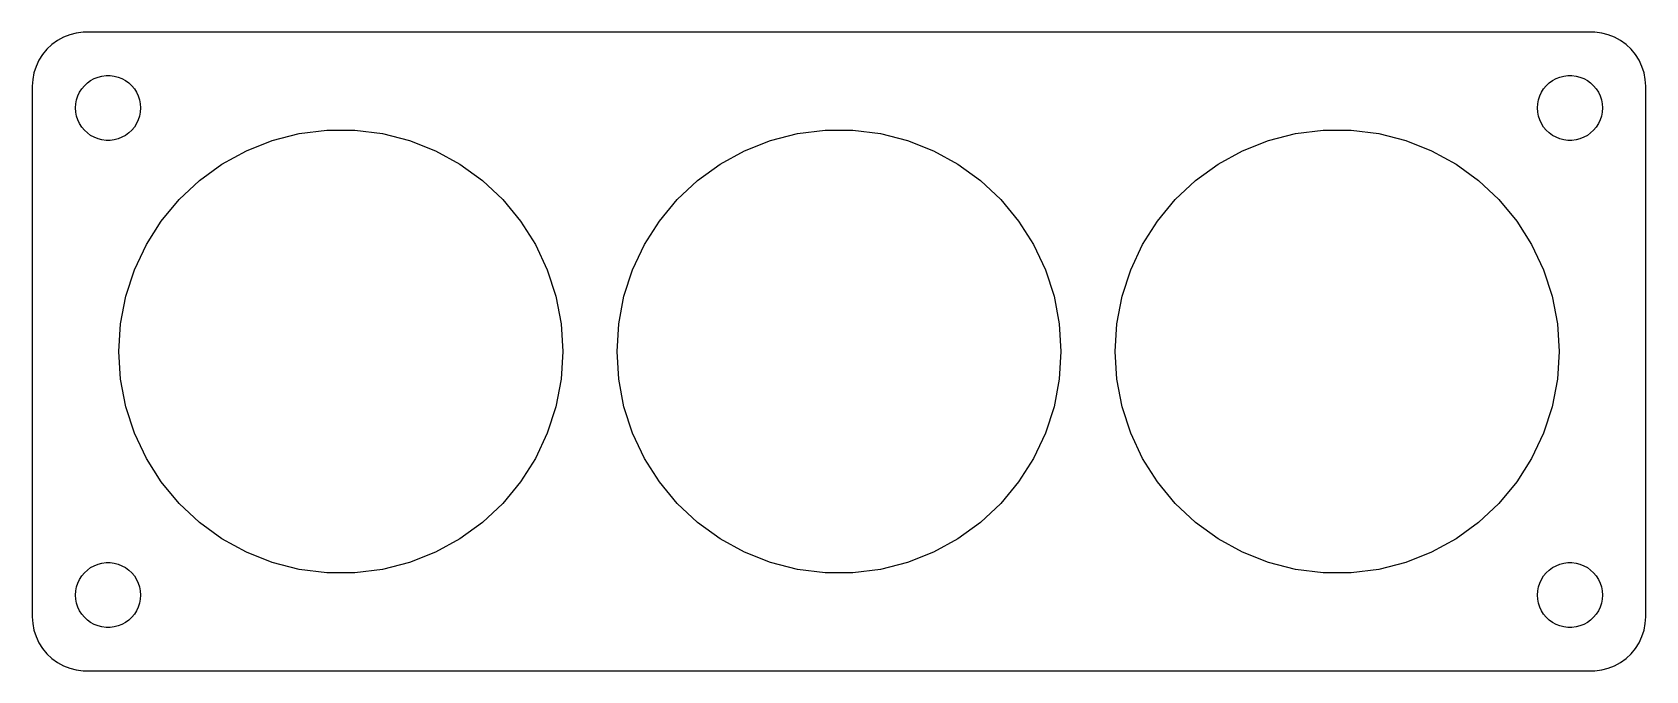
# Model space of a CAD drawing. Header units: metres. Extents: x -74 to 74, y -29 to 29.
import ezdxf

# ---------------------------------------------------------------- set-up
doc = ezdxf.new("R2010")
doc.units = ezdxf.units.M

msp = doc.modelspace()

# ---------------------------------------------------------------- linework, layer by layer
for p, q in [((-72.6871, 28.3526), (-73.1448, 27.9227)), ((-72.1791, 28.7216), (-72.6871, 28.3526)), ((-71.6289, 29.0241), (-72.1791, 28.7216)), ((-71.0451, 29.2553), (-71.6289, 29.0241)), ((-70.4369, 29.4114), (-71.0451, 29.2553)), ((-69.8139, 29.4901), (-70.4369, 29.4114)), ((69.8139, 29.4901), (-69.8139, 29.4901)), ((70.4369, 29.4114), (69.8139, 29.4901)), ((71.0451, 29.2553), (70.4369, 29.4114)), ((71.6289, 29.0241), (71.0451, 29.2553)), ((72.1791, 28.7216), (71.6289, 29.0241)), ((72.6871, 28.3526), (72.1791, 28.7216)), ((73.1448, 27.9227), (72.6871, 28.3526)), ((-73.8815, 26.9088), (-74.1489, 26.3406)), ((-73.5451, 27.4389), (-73.8815, 26.9088)), ((-73.1448, 27.9227), (-73.5451, 27.4389)), ((73.5451, 27.4389), (73.1448, 27.9227)), ((73.8815, 26.9088), (73.5451, 27.4389)), ((74.1489, 26.3406), (73.8815, 26.9088)), ((-74.3429, 25.7434), (-74.4606, 25.1267)), ((-74.1489, 26.3406), (-74.3429, 25.7434)), ((-68.7773, 25.2145), (-68.427, 25.3532)), ((-68.427, 25.3532), (-68.0621, 25.4469)), ((-68.0621, 25.4469), (-67.6884, 25.4941)), ((-67.6884, 25.4941), (-67.3116, 25.4941)), ((-67.3116, 25.4941), (-66.9379, 25.4469)), ((-66.9379, 25.4469), (-66.573, 25.3532)), ((-66.573, 25.3532), (-66.2227, 25.2145)), ((66.2227, 25.2145), (66.573, 25.3532)), ((66.573, 25.3532), (66.9379, 25.4469)), ((66.9379, 25.4469), (67.3116, 25.4941)), ((67.3116, 25.4941), (67.6884, 25.4941)), ((67.6884, 25.4941), (68.0621, 25.4469)), ((68.0621, 25.4469), (68.427, 25.3532)), ((68.427, 25.3532), (68.7773, 25.2145)), ((74.3429, 25.7434), (74.1489, 26.3406)), ((74.4606, 25.1267), (74.3429, 25.7434)), ((-74.4606, 25.1267), (-74.5, 24.5)), ((-74.5, 24.5), (-74.5, -24.5)), ((-70.2893, 23.6044), (-70.1289, 23.9453)), ((-70.1289, 23.9453), (-69.927, 24.2634)), ((-69.927, 24.2634), (-69.6869, 24.5536)), ((-69.6869, 24.5536), (-69.4123, 24.8115)), ((-69.4123, 24.8115), (-69.1075, 25.033)), ((-69.1075, 25.033), (-68.7773, 25.2145)), ((-66.2227, 25.2145), (-65.8925, 25.033)), ((-65.8925, 25.033), (-65.5877, 24.8115)), ((-65.5877, 24.8115), (-65.3131, 24.5536)), ((-65.3131, 24.5536), (-65.073, 24.2634)), ((-65.073, 24.2634), (-64.8711, 23.9453)), ((-64.8711, 23.9453), (-64.7107, 23.6044)), ((64.7107, 23.6044), (64.8711, 23.9453)), ((64.8711, 23.9453), (65.073, 24.2634)), ((65.073, 24.2634), (65.3131, 24.5536)), ((65.3131, 24.5536), (65.5877, 24.8115)), ((65.5877, 24.8115), (65.8925, 25.033)), ((65.8925, 25.033), (66.2227, 25.2145)), ((68.7773, 25.2145), (69.1075, 25.033)), ((69.1075, 25.033), (69.4123, 24.8115)), ((69.4123, 24.8115), (69.6869, 24.5536)), ((69.6869, 24.5536), (69.927, 24.2634)), ((69.927, 24.2634), (70.1289, 23.9453)), ((70.1289, 23.9453), (70.2893, 23.6044)), ((74.5, 24.5), (74.4606, 25.1267)), ((74.5, -24.5), (74.5, 24.5)), ((-70.5, 22.5), (-70.4763, 22.876)), ((-70.4763, 22.124), (-70.5, 22.5)), ((-70.4763, 22.876), (-70.4057, 23.2461)), ((-70.4057, 23.2461), (-70.2893, 23.6044)), ((-64.7107, 23.6044), (-64.5943, 23.2461)), ((-64.5943, 23.2461), (-64.5237, 22.876)), ((-64.5237, 22.876), (-64.5, 22.5)), ((-64.5, 22.5), (-64.5237, 22.124)), ((64.5, 22.5), (64.5237, 22.876)), ((64.5237, 22.124), (64.5, 22.5)), ((64.5237, 22.876), (64.5943, 23.2461)), ((64.5943, 23.2461), (64.7107, 23.6044)), ((70.2893, 23.6044), (70.4057, 23.2461)), ((70.4057, 23.2461), (70.4763, 22.876)), ((70.4763, 22.876), (70.5, 22.5)), ((70.5, 22.5), (70.4763, 22.124)), ((-70.4057, 21.7539), (-70.4763, 22.124)), ((-70.2893, 21.3956), (-70.4057, 21.7539)), ((-70.1289, 21.0547), (-70.2893, 21.3956)), ((-69.927, 20.7366), (-70.1289, 21.0547)), ((-64.8711, 21.0547), (-65.073, 20.7366)), ((-64.7107, 21.3956), (-64.8711, 21.0547)), ((-64.5943, 21.7539), (-64.7107, 21.3956)), ((-64.5237, 22.124), (-64.5943, 21.7539)), ((64.5943, 21.7539), (64.5237, 22.124)), ((64.7107, 21.3956), (64.5943, 21.7539)), ((64.8711, 21.0547), (64.7107, 21.3956)), ((65.073, 20.7366), (64.8711, 21.0547)), ((70.1289, 21.0547), (69.927, 20.7366)), ((70.2893, 21.3956), (70.1289, 21.0547)), ((70.4057, 21.7539), (70.2893, 21.3956)), ((70.4763, 22.124), (70.4057, 21.7539)), ((-69.6869, 20.4464), (-69.927, 20.7366)), ((-69.4123, 20.1884), (-69.6869, 20.4464)), ((-69.1075, 19.967), (-69.4123, 20.1884)), ((-68.7773, 19.7855), (-69.1075, 19.967)), ((-68.427, 19.6468), (-68.7773, 19.7855)), ((-68.0621, 19.5531), (-68.427, 19.6468)), ((-67.6884, 19.5059), (-68.0621, 19.5531)), ((-67.3116, 19.5059), (-67.6884, 19.5059)), ((-66.9379, 19.5531), (-67.3116, 19.5059)), ((-66.573, 19.6468), (-66.9379, 19.5531)), ((-66.2227, 19.7855), (-66.573, 19.6468)), ((-65.8925, 19.967), (-66.2227, 19.7855)), ((-65.5877, 20.1884), (-65.8925, 19.967)), ((-65.3131, 20.4464), (-65.5877, 20.1884)), ((-65.073, 20.7366), (-65.3131, 20.4464)), ((-54.7285, 18.549), (-52.3348, 19.4967)), ((-52.3348, 19.4967), (-49.8413, 20.1369)), ((-49.8413, 20.1369), (-47.2872, 20.4595)), ((-47.2872, 20.4595), (-44.7128, 20.4595)), ((-44.7128, 20.4595), (-42.1587, 20.1369)), ((-42.1587, 20.1369), (-39.6651, 19.4967)), ((-39.6651, 19.4967), (-37.2715, 18.549)), ((-8.72847, 18.549), (-6.33484, 19.4967)), ((-6.33484, 19.4967), (-3.84131, 20.1369)), ((-3.84131, 20.1369), (-1.2872, 20.4595)), ((-1.2872, 20.4595), (1.2872, 20.4595)), ((1.2872, 20.4595), (3.84131, 20.1369)), ((3.84131, 20.1369), (6.33484, 19.4967)), ((6.33484, 19.4967), (8.72847, 18.549)), ((37.2715, 18.549), (39.6651, 19.4967)), ((39.6651, 19.4967), (42.1587, 20.1369)), ((42.1587, 20.1369), (44.7128, 20.4595)), ((44.7128, 20.4595), (47.2872, 20.4595)), ((47.2872, 20.4595), (49.8413, 20.1369)), ((49.8413, 20.1369), (52.3348, 19.4967)), ((52.3348, 19.4967), (54.7285, 18.549)), ((65.3131, 20.4464), (65.073, 20.7366)), ((65.5877, 20.1884), (65.3131, 20.4464)), ((65.8925, 19.967), (65.5877, 20.1884)), ((66.2227, 19.7855), (65.8925, 19.967)), ((66.573, 19.6468), (66.2227, 19.7855)), ((66.9379, 19.5531), (66.573, 19.6468)), ((67.3116, 19.5059), (66.9379, 19.5531)), ((67.6884, 19.5059), (67.3116, 19.5059)), ((68.0621, 19.5531), (67.6884, 19.5059)), ((68.427, 19.6468), (68.0621, 19.5531)), ((68.7773, 19.7855), (68.427, 19.6468)), ((69.1075, 19.967), (68.7773, 19.7855)), ((69.4123, 20.1884), (69.1075, 19.967)), ((69.6869, 20.4464), (69.4123, 20.1884)), ((69.927, 20.7366), (69.6869, 20.4464)), ((-56.9844, 17.3087), (-54.7285, 18.549)), ((-37.2715, 18.549), (-35.0155, 17.3087)), ((-10.9844, 17.3087), (-8.72847, 18.549)), ((8.72847, 18.549), (10.9844, 17.3087)), ((35.0155, 17.3087), (37.2715, 18.549)), ((54.7285, 18.549), (56.9844, 17.3087)), ((-59.0672, 15.7955), (-56.9844, 17.3087)), ((-35.0155, 17.3087), (-32.9328, 15.7955)), ((-13.0672, 15.7955), (-10.9844, 17.3087)), ((10.9844, 17.3087), (13.0672, 15.7955)), ((32.9328, 15.7955), (35.0155, 17.3087)), ((56.9844, 17.3087), (59.0672, 15.7955)), ((-60.9438, 14.0332), (-59.0672, 15.7955)), ((-32.9328, 15.7955), (-31.0561, 14.0332)), ((-14.9438, 14.0332), (-13.0672, 15.7955)), ((13.0672, 15.7955), (14.9438, 14.0332)), ((31.0561, 14.0332), (32.9328, 15.7955)), ((59.0672, 15.7955), (60.9438, 14.0332)), ((-62.5848, 12.0496), (-60.9438, 14.0332)), ((-31.0561, 14.0332), (-29.4151, 12.0496)), ((-16.5848, 12.0496), (-14.9438, 14.0332)), ((14.9438, 14.0332), (16.5848, 12.0496)), ((29.4151, 12.0496), (31.0561, 14.0332)), ((60.9438, 14.0332), (62.5848, 12.0496)), ((-63.9643, 9.87595), (-62.5848, 12.0496)), ((-29.4151, 12.0496), (-28.0357, 9.87595)), ((-17.9643, 9.87595), (-16.5848, 12.0496)), ((16.5848, 12.0496), (17.9643, 9.87595)), ((28.0357, 9.87595), (29.4151, 12.0496)), ((62.5848, 12.0496), (63.9643, 9.87595)), ((-65.0604, 7.54654), (-63.9643, 9.87595)), ((-28.0357, 9.87595), (-26.9396, 7.54654)), ((-19.0604, 7.54654), (-17.9643, 9.87595)), ((17.9643, 9.87595), (19.0604, 7.54654)), ((26.9396, 7.54654), (28.0357, 9.87595)), ((63.9643, 9.87595), (65.0604, 7.54654)), ((-65.856, 5.09813), (-65.0604, 7.54654)), ((-26.9396, 7.54654), (-26.144, 5.09813)), ((-19.8559, 5.09813), (-19.0604, 7.54654)), ((19.0604, 7.54654), (19.8559, 5.09813)), ((26.144, 5.09813), (26.9396, 7.54654)), ((65.0604, 7.54654), (65.856, 5.09813)), ((-66.3383, 2.56932), (-65.856, 5.09813)), ((-26.144, 5.09813), (-25.6616, 2.56932)), ((-20.3383, 2.56932), (-19.8559, 5.09813)), ((19.8559, 5.09813), (20.3383, 2.56932)), ((25.6616, 2.56932), (26.144, 5.09813)), ((65.856, 5.09813), (66.3383, 2.56932)), ((-66.5, 0), (-66.3383, 2.56932)), ((-25.6616, 2.56932), (-25.5, 0)), ((-20.5, 0), (-20.3383, 2.56932)), ((20.3383, 2.56932), (20.5, 0)), ((25.5, 0), (25.6616, 2.56932)), ((66.3383, 2.56932), (66.5, 0)), ((-66.3383, -2.56932), (-66.5, 0)), ((-25.5, 0), (-25.6616, -2.56932)), ((-20.3383, -2.56932), (-20.5, 0)), ((20.5, 0), (20.3383, -2.56932)), ((25.6616, -2.56932), (25.5, 0)), ((66.5, 0), (66.3383, -2.56932)), ((-65.856, -5.09813), (-66.3383, -2.56932)), ((-25.6616, -2.56932), (-26.144, -5.09813)), ((-19.8559, -5.09813), (-20.3383, -2.56932)), ((20.3383, -2.56932), (19.8559, -5.09813)), ((26.144, -5.09813), (25.6616, -2.56932)), ((66.3383, -2.56932), (65.856, -5.09813)), ((-65.0604, -7.54654), (-65.856, -5.09813)), ((-26.144, -5.09813), (-26.9396, -7.54654)), ((-19.0604, -7.54654), (-19.8559, -5.09813)), ((19.8559, -5.09813), (19.0604, -7.54654)), ((26.9396, -7.54654), (26.144, -5.09813)), ((65.856, -5.09813), (65.0604, -7.54654)), ((-63.9643, -9.87595), (-65.0604, -7.54654)), ((-26.9396, -7.54654), (-28.0357, -9.87595)), ((-17.9643, -9.87595), (-19.0604, -7.54654)), ((19.0604, -7.54654), (17.9643, -9.87595)), ((28.0357, -9.87595), (26.9396, -7.54654)), ((65.0604, -7.54654), (63.9643, -9.87595)), ((-62.5848, -12.0496), (-63.9643, -9.87595)), ((-28.0357, -9.87595), (-29.4151, -12.0496)), ((-16.5848, -12.0496), (-17.9643, -9.87595)), ((17.9643, -9.87595), (16.5848, -12.0496)), ((29.4151, -12.0496), (28.0357, -9.87595)), ((63.9643, -9.87595), (62.5848, -12.0496)), ((-60.9438, -14.0332), (-62.5848, -12.0496)), ((-29.4151, -12.0496), (-31.0561, -14.0332)), ((-14.9438, -14.0332), (-16.5848, -12.0496)), ((16.5848, -12.0496), (14.9438, -14.0332)), ((31.0561, -14.0332), (29.4151, -12.0496)), ((62.5848, -12.0496), (60.9438, -14.0332)), ((-59.0672, -15.7955), (-60.9438, -14.0332)), ((-31.0561, -14.0332), (-32.9328, -15.7955)), ((-13.0672, -15.7955), (-14.9438, -14.0332)), ((14.9438, -14.0332), (13.0672, -15.7955)), ((32.9328, -15.7955), (31.0561, -14.0332)), ((60.9438, -14.0332), (59.0672, -15.7955)), ((-56.9844, -17.3087), (-59.0672, -15.7955)), ((-32.9328, -15.7955), (-35.0155, -17.3087)), ((-10.9844, -17.3087), (-13.0672, -15.7955)), ((13.0672, -15.7955), (10.9844, -17.3087)), ((35.0155, -17.3087), (32.9328, -15.7955)), ((59.0672, -15.7955), (56.9844, -17.3087)), ((-54.7285, -18.549), (-56.9844, -17.3087)), ((-35.0155, -17.3087), (-37.2715, -18.549)), ((-8.72847, -18.549), (-10.9844, -17.3087)), ((10.9844, -17.3087), (8.72847, -18.549)), ((37.2715, -18.549), (35.0155, -17.3087)), ((56.9844, -17.3087), (54.7285, -18.549)), ((-52.3348, -19.4967), (-54.7285, -18.549)), ((-37.2715, -18.549), (-39.6651, -19.4967)), ((-6.33484, -19.4967), (-8.72847, -18.549)), ((8.72847, -18.549), (6.33484, -19.4967)), ((39.6651, -19.4967), (37.2715, -18.549)), ((54.7285, -18.549), (52.3348, -19.4967)), ((-70.1289, -21.0547), (-69.927, -20.7366)), ((-69.927, -20.7366), (-69.6869, -20.4464)), ((-69.6869, -20.4464), (-69.4123, -20.1884)), ((-69.4123, -20.1884), (-69.1075, -19.967)), ((-69.1075, -19.967), (-68.7773, -19.7855)), ((-68.7773, -19.7855), (-68.427, -19.6468)), ((-68.427, -19.6468), (-68.0621, -19.5531)), ((-68.0621, -19.5531), (-67.6884, -19.5059)), ((-67.6884, -19.5059), (-67.3116, -19.5059)), ((-67.3116, -19.5059), (-66.9379, -19.5531)), ((-66.9379, -19.5531), (-66.573, -19.6468)), ((-66.573, -19.6468), (-66.2227, -19.7855)), ((-66.2227, -19.7855), (-65.8925, -19.967)), ((-65.8925, -19.967), (-65.5877, -20.1884)), ((-65.5877, -20.1884), (-65.3131, -20.4464)), ((-65.3131, -20.4464), (-65.073, -20.7366)), ((-65.073, -20.7366), (-64.8711, -21.0547)), ((-49.8413, -20.1369), (-52.3348, -19.4967)), ((-47.2872, -20.4595), (-49.8413, -20.1369)), ((-44.7128, -20.4595), (-47.2872, -20.4595)), ((-42.1587, -20.1369), (-44.7128, -20.4595)), ((-39.6651, -19.4967), (-42.1587, -20.1369)), ((-3.84131, -20.1369), (-6.33484, -19.4967)), ((-1.2872, -20.4595), (-3.84131, -20.1369)), ((1.2872, -20.4595), (-1.2872, -20.4595)), ((3.84131, -20.1369), (1.2872, -20.4595)), ((6.33484, -19.4967), (3.84131, -20.1369)), ((42.1587, -20.1369), (39.6651, -19.4967)), ((44.7128, -20.4595), (42.1587, -20.1369)), ((47.2872, -20.4595), (44.7128, -20.4595)), ((49.8413, -20.1369), (47.2872, -20.4595)), ((52.3348, -19.4967), (49.8413, -20.1369)), ((64.8711, -21.0547), (65.073, -20.7366)), ((65.073, -20.7366), (65.3131, -20.4464)), ((65.3131, -20.4464), (65.5877, -20.1884)), ((65.5877, -20.1884), (65.8925, -19.967)), ((65.8925, -19.967), (66.2227, -19.7855)), ((66.2227, -19.7855), (66.573, -19.6468)), ((66.573, -19.6468), (66.9379, -19.5531)), ((66.9379, -19.5531), (67.3116, -19.5059)), ((67.3116, -19.5059), (67.6884, -19.5059)), ((67.6884, -19.5059), (68.0621, -19.5531)), ((68.0621, -19.5531), (68.427, -19.6468)), ((68.427, -19.6468), (68.7773, -19.7855)), ((68.7773, -19.7855), (69.1075, -19.967)), ((69.1075, -19.967), (69.4123, -20.1884)), ((69.4123, -20.1884), (69.6869, -20.4464)), ((69.6869, -20.4464), (69.927, -20.7366)), ((69.927, -20.7366), (70.1289, -21.0547)), ((-70.5, -22.5), (-70.4763, -22.124)), ((-70.4763, -22.124), (-70.4057, -21.7539)), ((-70.4057, -21.7539), (-70.2893, -21.3956)), ((-70.2893, -21.3956), (-70.1289, -21.0547)), ((-64.8711, -21.0547), (-64.7107, -21.3956)), ((-64.7107, -21.3956), (-64.5943, -21.7539)), ((-64.5943, -21.7539), (-64.5237, -22.124)), ((-64.5237, -22.124), (-64.5, -22.5)), ((64.5, -22.5), (64.5237, -22.124)), ((64.5237, -22.124), (64.5943, -21.7539)), ((64.5943, -21.7539), (64.7107, -21.3956)), ((64.7107, -21.3956), (64.8711, -21.0547)), ((70.1289, -21.0547), (70.2893, -21.3956)), ((70.2893, -21.3956), (70.4057, -21.7539)), ((70.4057, -21.7539), (70.4763, -22.124)), ((70.4763, -22.124), (70.5, -22.5)), ((-70.4763, -22.876), (-70.5, -22.5)), ((-70.4057, -23.2461), (-70.4763, -22.876)), ((-70.2893, -23.6044), (-70.4057, -23.2461)), ((-70.1289, -23.9453), (-70.2893, -23.6044)), ((-64.7107, -23.6044), (-64.8711, -23.9453)), ((-64.5943, -23.2461), (-64.7107, -23.6044)), ((-64.5237, -22.876), (-64.5943, -23.2461)), ((-64.5, -22.5), (-64.5237, -22.876)), ((64.5237, -22.876), (64.5, -22.5)), ((64.5943, -23.2461), (64.5237, -22.876)), ((64.7107, -23.6044), (64.5943, -23.2461)), ((64.8711, -23.9453), (64.7107, -23.6044)), ((70.2893, -23.6044), (70.1289, -23.9453)), ((70.4057, -23.2461), (70.2893, -23.6044)), ((70.4763, -22.876), (70.4057, -23.2461)), ((70.5, -22.5), (70.4763, -22.876)), ((-74.5, -24.5), (-74.4606, -25.1267)), ((-74.4606, -25.1267), (-74.3429, -25.7434)), ((-69.927, -24.2634), (-70.1289, -23.9453)), ((-69.6869, -24.5536), (-69.927, -24.2634)), ((-69.4123, -24.8115), (-69.6869, -24.5536)), ((-69.1075, -25.033), (-69.4123, -24.8115)), ((-68.7773, -25.2145), (-69.1075, -25.033)), ((-68.427, -25.3532), (-68.7773, -25.2145)), ((-66.2227, -25.2145), (-66.573, -25.3532)), ((-65.8925, -25.033), (-66.2227, -25.2145)), ((-65.5877, -24.8115), (-65.8925, -25.033)), ((-65.3131, -24.5536), (-65.5877, -24.8115)), ((-65.073, -24.2634), (-65.3131, -24.5536)), ((-64.8711, -23.9453), (-65.073, -24.2634)), ((65.073, -24.2634), (64.8711, -23.9453)), ((65.3131, -24.5536), (65.073, -24.2634)), ((65.5877, -24.8115), (65.3131, -24.5536)), ((65.8925, -25.033), (65.5877, -24.8115)), ((66.2227, -25.2145), (65.8925, -25.033)), ((66.573, -25.3532), (66.2227, -25.2145)), ((68.7773, -25.2145), (68.427, -25.3532)), ((69.1075, -25.033), (68.7773, -25.2145)), ((69.4123, -24.8115), (69.1075, -25.033)), ((69.6869, -24.5536), (69.4123, -24.8115)), ((69.927, -24.2634), (69.6869, -24.5536)), ((70.1289, -23.9453), (69.927, -24.2634)), ((74.3429, -25.7434), (74.4606, -25.1267)), ((74.4606, -25.1267), (74.5, -24.5)), ((-74.3429, -25.7434), (-74.1489, -26.3406)), ((-74.1489, -26.3406), (-73.8815, -26.9088)), ((-68.0621, -25.4469), (-68.427, -25.3532)), ((-67.6884, -25.4941), (-68.0621, -25.4469)), ((-67.3116, -25.4941), (-67.6884, -25.4941)), ((-66.9379, -25.4469), (-67.3116, -25.4941)), ((-66.573, -25.3532), (-66.9379, -25.4469)), ((66.9379, -25.4469), (66.573, -25.3532)), ((67.3116, -25.4941), (66.9379, -25.4469)), ((67.6884, -25.4941), (67.3116, -25.4941)), ((68.0621, -25.4469), (67.6884, -25.4941)), ((68.427, -25.3532), (68.0621, -25.4469)), ((73.8815, -26.9088), (74.1489, -26.3406)), ((74.1489, -26.3406), (74.3429, -25.7434)), ((-73.8815, -26.9088), (-73.5451, -27.4389)), ((-73.5451, -27.4389), (-73.1448, -27.9227)), ((-73.1448, -27.9227), (-72.6871, -28.3526)), ((72.6871, -28.3526), (73.1448, -27.9227)), ((73.1448, -27.9227), (73.5451, -27.4389)), ((73.5451, -27.4389), (73.8815, -26.9088)), ((-72.6871, -28.3526), (-72.1791, -28.7216)), ((-72.1791, -28.7216), (-71.6289, -29.0241)), ((-71.6289, -29.0241), (-71.0451, -29.2553)), ((-71.0451, -29.2553), (-70.4369, -29.4114)), ((-70.4369, -29.4114), (-69.8139, -29.4901)), ((-69.8139, -29.4901), (69.8139, -29.4901)), ((69.8139, -29.4901), (70.4369, -29.4114)), ((70.4369, -29.4114), (71.0451, -29.2553)), ((71.0451, -29.2553), (71.6289, -29.0241)), ((71.6289, -29.0241), (72.1791, -28.7216)), ((72.1791, -28.7216), (72.6871, -28.3526))]:
    msp.add_line(p, q)

doc.saveas('drawing.dxf')
